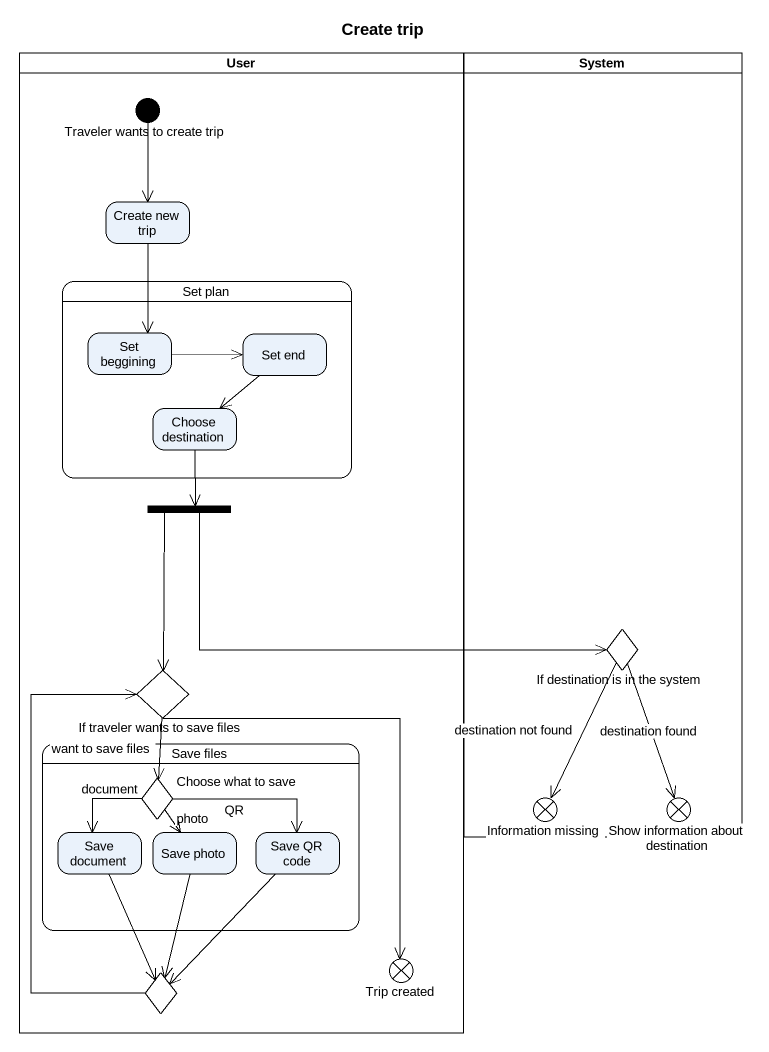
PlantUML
@startuml
title Create trip
hide empty description
state User <<partition>> {
  state "Traveler wants to create trip" as Traveler_wants_to_create <<start>>
  state "Create new trip" as Create_new_trip
  state "Set plan" as Set_plan {
    state "Set beggining" as Set_beggining
    state "Set end" as Set_end
    state "Choose destination" as Choose_destination
  }
  state fork1 <<fork>>
  state "If traveler wants to save files" as If_traveler_wants_to_save <<choice>>
  state "Save files" as Save_files {
    state "Choose what to save" as Choose_what_to_save <<choice>>
    state "Save document" as Save_document
    state "Save photo" as Save_photo
    state "Save QR code" as Save_QR_code
  }
  state "Trip created" as Trip_created <<end>>
  state choice1 <<choice>>
}
state System <<partition>> {
  state "If destination is in the system" as If_destination_is_in_the <<choice>>
  state "Information missing" as Information_missing <<end>>
  state "Show information about destination" as Show_information_about <<end>>
}
Traveler_wants_to_create --> Create_new_trip
Create_new_trip --> Set_beggining
Set_beggining -right-> Set_end
Set_end --> Choose_destination
Choose_destination --> fork1
fork1 -right-> If_destination_is_in_the
fork1 --> If_traveler_wants_to_save
If_destination_is_in_the --> Information_missing : destination not found
If_destination_is_in_the --> Show_information_about : destination found
If_traveler_wants_to_save --> Choose_what_to_save : want to save files
If_traveler_wants_to_save --> Trip_created
Choose_what_to_save --> Save_document : document
Choose_what_to_save --> Save_photo : photo
Choose_what_to_save -right-> Save_QR_code : QR
Save_document --> choice1
Save_photo --> choice1
Save_QR_code --> choice1
choice1 -up-> If_traveler_wants_to_save
@enduml
